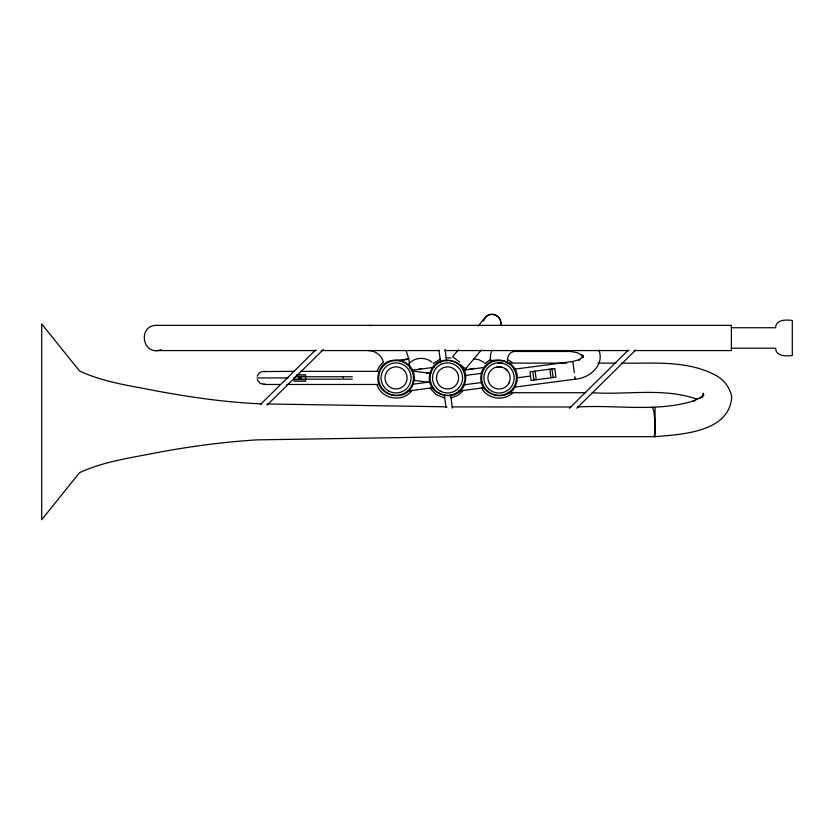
<?xml version="1.0" encoding="UTF-8"?>
<svg xmlns="http://www.w3.org/2000/svg" width="834" height="834" viewBox="0 0 834 834"><rect width="100%" height="100%" fill="white"/><g stroke="black" fill="none" stroke-linecap="round" stroke-linejoin="round"><path stroke-width="1.25" d="M490.392 360.319L490.507 354.659L491.883 350.27M500.713 324.603C502.454 316.138 490.371 310.623 485.169 317.556M507.572 361.633C506.718 356.712 509.866 351.156 515.339 351.458L570.091 351.458L577.326 352.636L582.612 355.816L581.506 354.846L582.966 356.775L582.226 355.294L582.872 357.275L582.674 355.545L582.559 357.546L582.945 355.868L582.069 357.849L582.956 356.535L578.859 360.027L579.776 359.475L572.833 361.497L513.588 369.295M500.64 325.135C501.766 320.527 498.69 315.523 494.051 314.491C486.368 312.76 482.469 321.371 478.278 326M702.343 396.692L703.427 393.2L701.915 397.703L703.865 394.774L699.726 398.464L701.342 397.172L692.877 401.258L695.306 400.362C657.348 412.747 616.587 404.563 577.545 406.992M509.23 382.201L508.604 383.442L509.543 381.576M483.376 321.173L485.555 317.108M377.031 370.984L379.47 366.293L383.046 362.394M257.258 376.217L258.978 373.278L261.939 371.578L294.475 371.349M464.382 370.484L466.686 367.481L463.631 371.495M458.481 349.79L452.664 356.723L459.68 362.102M465.549 368.868L481.322 349.999M653.981 436.755L655.055 432.346A14.991 1.949 86.3 0 0 654.951 421.848L654.221 414.467A14.564 1.897 86.3 0 0 652.105 407.18M411.589 390.938C402.468 402.843 381.524 399.152 377.031 384.849M463.068 390.938L457.678 395.462L451.069 397.87M260.51 404.407L315.669 349.926M267.047 405.168L323.425 349.467M569.445 408.253L628.263 350.155M576.774 408.233L635.591 350.124M409.087 363.52C414.852 357.202 425.455 356.671 431.949 362.164M433.221 363.593L440.623 358.87M484.71 363.593L490.475 359.548M513.358 392.241C504.601 401.623 487.525 399.371 481.489 388.05M417.98 369.535L421.212 368.691M469.469 369.181L474.609 368.336M401.884 360.893L408.723 358.714L406.075 350.395M161.275 349.727C141.832 356.733 137.057 324.019 157.834 325.354L731.376 325.354L731.376 350.572L634.007 350.572M514.63 387.153L575.168 379.178C589.085 378.511 605.057 365.073 598.822 350.165M395.045 360.642L408.764 358.839L410.078 368.826M257.258 379.616L260.344 383.598L265.368 384.255M411.36 370.317L434.556 367.273M426.872 373.215L430.74 372.704M463.735 370.15L485.638 367.273M464.486 375.592L481.239 373.382M412.528 384.266L430.073 381.962M407.545 391.063L433.305 387.674M463.058 384.943L482.219 382.42M516.444 377.917A17.41 17.41 0 0 0 490.329 362.842A17.41 17.41 0 0 0 490.329 392.991A17.41 17.41 0 0 0 516.444 377.917L530.32 376.092M458.627 391.063L484.387 387.674M261.709 403.875C226.639 402.468 191.768 397.411 157.272 391.104C131.053 385.84 103.969 382.399 79.522 370.974L41.7 323.957L41.7 519.728L79.522 472.701C103.969 461.285 131.053 457.845 157.272 452.581C190.058 446.388 223.231 442.072 256.528 439.883L457.293 436.693L655.055 436.693C681.149 434.389 729.229 432.533 731.72 397.13C730.031 386.736 722.744 378.292 713.258 374.07C684.756 359.986 651.865 363.718 621.142 363.113M496.949 366.981L499.858 366.814A11.134 11.134 0 0 1 508.521 383.734A11.134 11.134 0 0 1 489.516 383.682A11.134 11.134 0 0 1 498.284 366.814L501.182 367.002M445.783 357.734L451.069 357.963M731.376 327.741L775.61 327.741C775.776 319.297 786.431 319.683 792.3 320.444L792.3 355.482C786.431 356.243 775.776 356.639 775.61 348.185L731.376 348.185M155.75 350.572L316.263 350.572M321.142 350.572L439.299 350.572M444.491 350.572L628.899 350.572M506.905 363.113L566.62 363.113M597.78 363.113L615.951 363.113M300.949 371.349L378.657 371.349M296.706 374.747L305.588 374.747L305.588 381.201L294.173 381.201L294.173 377.406M295.434 376.332L305.588 376.332M295.434 376.759L352.302 376.759M257.039 377.917L288.074 377.917M294.173 379.178L352.302 379.178M294.173 379.553L305.588 379.553M263.659 384.474L280.234 384.474M286.708 384.474L378.657 384.474M508.167 392.71L585.791 392.71M592.265 392.71C626.991 395.097 663.749 387.351 697.307 399.267M571.081 406.992L452.111 406.909M266.89 403.958L446.93 406.825M490.1 360.319L498.263 360.486M499.034 360.507L501.411 360.559M498.013 362.821L501.943 363.071M473.295 358.776L478.935 359.715L483.981 362.415M369.399 325.354L371.828 325.635M367.95 350.572C374.946 350.436 381.826 355.232 383.369 362.175M263.659 371.349L265.368 371.578M411.996 370.942L430.74 373.413M413.8 380.346L430.573 382.556M444.032 397.87L435.932 394.513L430 388.05M507.593 359.548L512.055 362.394M460.524 364.666L464.642 368.107M507.458 370.65L505.811 369.181L506.853 370.098M572.875 361.8L574.303 372.61M574.824 376.593L575.168 379.178M551.941 368.92L553.078 377.521M549.825 369.201L550.961 377.802M535.115 371.14L536.241 379.731M532.811 371.443L533.948 380.033M445.127 349.31L446.659 360.903M450.673 395.18L452.372 408.055M438.955 350.124L440.654 363.009M444.334 394.701L446.023 407.586M655.055 407.503L655.055 436.693M343.254 376.759L343.254 377.917M481.385 373.632C475.588 396.494 511.367 405.168 516.694 382.191C522.48 359.329 486.702 350.655 481.385 373.632M299.323 377.75C300.021 379.929 301.022 376.207 299.323 377.75M378.573 373.225C372.256 395.879 407.711 405.376 413.56 382.608C419.877 359.944 384.422 350.447 378.573 373.225M430.052 373.225C423.735 395.879 459.19 405.376 465.049 382.608C471.366 359.944 435.911 350.447 430.052 373.225M554.766 368.555L529.997 371.808L531.122 380.408L555.892 377.145L554.766 368.555M438.851 392.991A17.41 17.41 0 0 0 464.955 377.917A17.41 17.41 0 0 0 438.851 362.842A17.41 17.41 0 0 0 438.851 392.991M387.362 392.991A17.41 17.41 0 0 0 413.476 377.917A17.41 17.41 0 0 0 387.362 362.842A17.41 17.41 0 0 0 387.362 392.991M489.089 389.311A15.127 15.127 0 0 0 513.88 380.825A15.127 15.127 0 0 0 494.135 363.603A15.127 15.127 0 0 0 489.089 389.311M440.039 390.927A15.022 15.022 0 0 0 462.578 377.917A15.022 15.022 0 0 0 440.039 364.906A15.022 15.022 0 0 0 440.039 390.927M388.55 390.927A15.022 15.022 0 0 0 411.089 377.917A15.022 15.022 0 0 0 388.55 364.906A15.022 15.022 0 0 0 388.55 390.927M442.02 387.487A11.05 11.05 0 0 0 458.606 377.917A11.05 11.05 0 0 0 442.02 368.347A11.05 11.05 0 0 0 442.02 387.487M390.541 387.487A11.05 11.05 0 0 0 407.117 377.917A11.05 11.05 0 0 0 390.541 368.347A11.05 11.05 0 0 0 390.541 387.487M299.302 378.886A1.136 1.136 0 0 0 301.022 377.896A1.136 1.136 0 0 0 299.302 376.905A1.136 1.136 0 0 0 299.302 378.886"/></g></svg>
